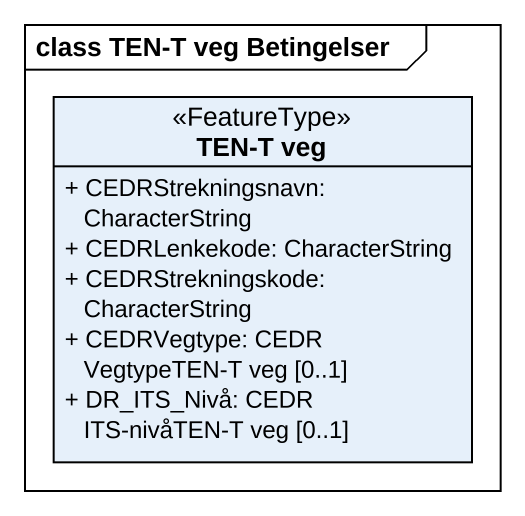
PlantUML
@startuml
mainframe class TEN-T veg Betingelser
hide circle
hide empty members
skinparam classAttributeIconSize 0
class "TEN-T veg" as TEN_T_veg <<FeatureType>> {
  + CEDRStrekningsnavn: CharacterString
  + CEDRLenkekode: CharacterString
  + CEDRStrekningskode: CharacterString
  + CEDRVegtype: CEDR VegtypeTEN-T veg [0..1]
  + DR_ITS_Nivå: CEDR ITS-nivåTEN-T veg [0..1]
}
@enduml
